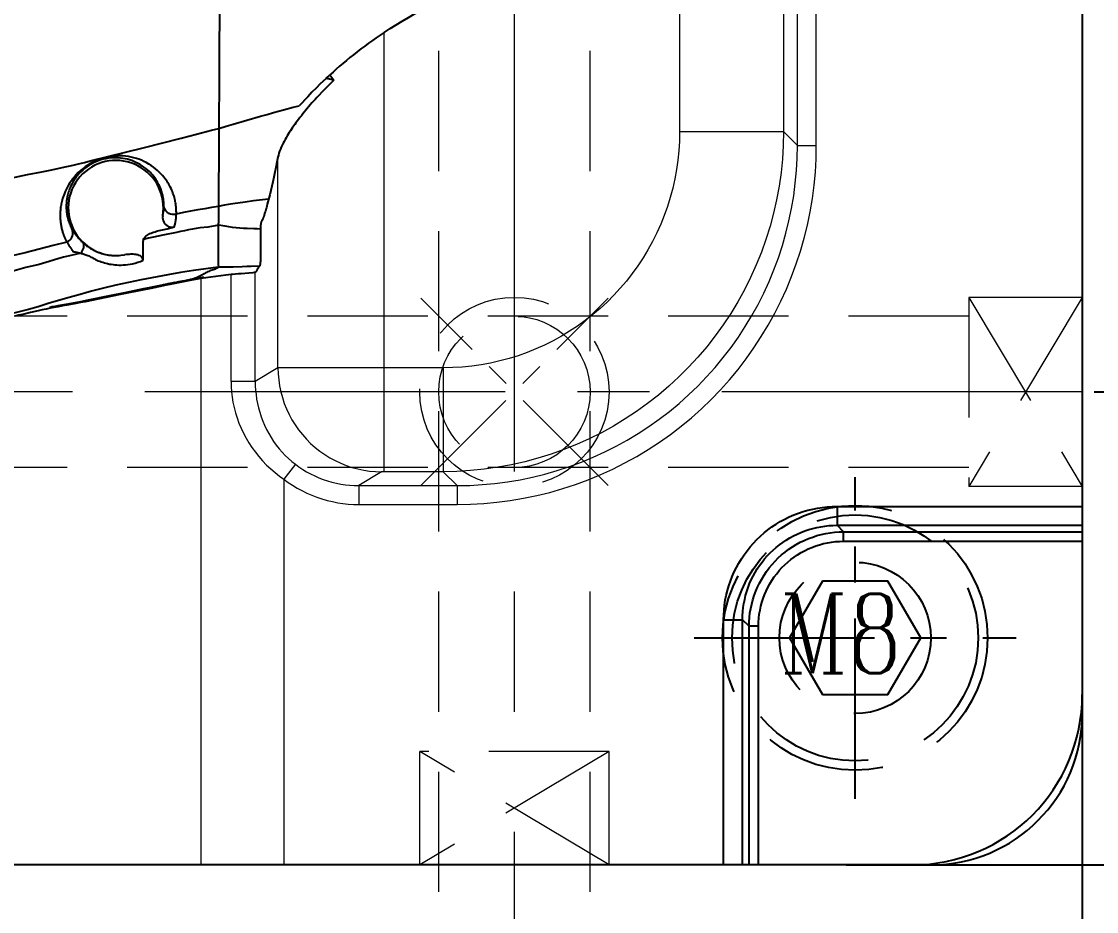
# Model space of a CAD drawing. Header units: inches. Extents: x 133169 to 134399, y -43543 to -42673.
# Drawn here: x 134193.5 to 134250.3, y -43062.8 to -43015.7 of the extents above; entities that cross this region are included whole.
import ezdxf

# ---------------------------------------------------------------- set-up
doc = ezdxf.new("R2010")
doc.units = ezdxf.units.IN
doc.header["$LTSCALE"] = 2
doc.header["$MEASUREMENT"] = 0
doc.header["$PDMODE"] = 3
doc.header["$PDSIZE"] = 0.3125
doc.linetypes.add('CENTER', pattern=[50.8, 31.75, -6.35, 6.35, -6.35])
doc.linetypes.add('HIDDEN', pattern=[9.525, 6.35, -3.175])
doc.layers.get('Defpoints').update_dxf_attribs({"linetype": 'CONTINUOUS'})
for name, color, linetype in [('CAV-COR', 1, 'CONTINUOUS'), ('Layer3', 3, 'CONTINUOUS'), ('SCREW', 52, 'HIDDEN')]:
    doc.layers.add(name, color=color, linetype=linetype)
for name, color, linetype, lineweight in [('dim', 3, 'CONTINUOUS', 15), ('WR', 122, 'HIDDEN', 18), ('枕位', 75, 'CONTINUOUS', 15)]:
    doc.layers.add(name, color=color, linetype=linetype, lineweight=lineweight)
doc.styles.add('ROMANC', font='romanc', dxfattribs={"width": 0.6, "height": 1})
doc.styles.get("Standard").update_dxf_attribs({"font": 'txt.shx', "width": 0.67})
doc.dimstyles.new('2.00', dxfattribs={"dimtxt": 4.5, "dimasz": 3.5, "dimexe": 0.666, "dimexo": 0.626, "dimgap": 1, "dimtad": 0, "dimzin": 0, "dimdsep": 46, "dimtxsty": 'Standard', "dimcen": 0.09, "dimclrd": 3, "dimclre": 3, "dimclrt": 7, "dimazin": 0, "dimtfac": 1, "dimtofl": 0, "dimtmove": 0, "dimatfit": 0, "dimfxl": 0, "dimtolj": 1, "dimtzin": 0, "dimarcsym": 0})

# ---------------------------------------------------------------- blocks, each defined once
blk = doc.blocks.new('*D33492')
at = {"layer": 'Defpoints', "color": 0}
for p in [(134099.511, -43042.306), (134249.511, -43046.306), (134099.511, -43139.327)]:
    blk.add_point(p, dxfattribs=at)
at = {"layer": 'dim', "color": 3, "linetype": 'ByBlock', "lineweight": -2}
for p, q in [((134099.511, -43042.932), (134099.511, -43139.993)), ((134249.511, -43046.932), (134249.511, -43139.993)), ((134103.011, -43139.327), (134167.23, -43139.327)), ((134246.011, -43139.327), (134181.793, -43139.327))]:
    blk.add_line(p, q, dxfattribs=at)
at = {"layer": 'dim', "color": 3, "linetype": 'ByBlock'}
for points in [[(134103.011, -43138.743), (134103.011, -43139.91), (134099.511, -43139.327)], [(134246.011, -43139.91), (134246.011, -43138.743), (134249.511, -43139.327)]]:
    blk.add_solid(points, dxfattribs=at)
at = {"layer": 'dim', "color": 7, "linetype": 'ByBlock', "insert": (134174.511, -43139.327), "char_height": 4.5, "attachment_point": 5}
blk.add_mtext('\\A1;150.00', dxfattribs=at)
blk = doc.blocks.new('*D33494')
at = {"layer": 'Defpoints', "color": 0}
for p in [(134240.511, -42780.306), (134331.542, -42780.306), (134236.414, -43060.306)]:
    blk.add_point(p, dxfattribs=at)
at = {"layer": 'dim', "color": 3, "linetype": 'ByBlock', "lineweight": -2}
for p, q in [((134241.137, -42780.306), (134332.208, -42780.306)), ((134331.542, -42783.806), (134331.542, -42912.522)), ((134331.542, -43056.806), (134331.542, -42928.089)), ((134237.04, -43060.306), (134332.208, -43060.306))]:
    blk.add_line(p, q, dxfattribs=at)
at = {"layer": 'dim', "color": 3, "linetype": 'ByBlock'}
for points in [[(134332.125, -42783.806), (134330.958, -42783.806), (134331.542, -42780.306)], [(134330.958, -43056.806), (134332.125, -43056.806), (134331.542, -43060.306)]]:
    blk.add_solid(points, dxfattribs=at)
at = {"layer": 'dim', "color": 7, "linetype": 'ByBlock', "insert": (134331.542, -42920.306), "char_height": 4.5, "attachment_point": 5, "rotation": 90}
blk.add_mtext('\\A1;280.00', dxfattribs=at)
blk = doc.blocks.new('20160723.115749')
at = {"layer": 'SCREW', "linetype": 'CENTER', "ltscale": 0.15}
for p, q in [((0, -8.5), (0, 8.5)), ((-8.5, 0), (8.5, 0))]:
    blk.add_line(p, q, dxfattribs=at)
at = {"layer": 'SCREW', "ltscale": 0.5}
blk.add_lwpolyline([(-1.732, 3), (-3.464, 0), (-1.732, -3), (1.732, -3), (3.464, 0), (1.732, 3)], close=True, dxfattribs=at)
for radius in [7, 6.5, 4]:
    blk.add_circle((0, 0), radius, dxfattribs=at)
at = {"layer": 'Layer3', "style": 'ROMANC', "width": 0.8}
blk.add_text('M8', height=4.1865, dxfattribs=at).set_placement((-3.976, -1.858))
blk = doc.blocks.new('*D34581')
at = {"layer": 'Defpoints', "color": 0}
for p in [(134225.112, -42955.306), (134260.168, -42955.306), (134237.666, -43060.306)]:
    blk.add_point(p, dxfattribs=at)
at = {"layer": 'dim', "color": 3, "linetype": 'ByBlock', "lineweight": -2}
for p, q in [((134225.738, -42955.306), (134260.834, -42955.306)), ((134260.168, -42958.806), (134260.168, -43000.524)), ((134260.168, -43056.806), (134260.168, -43015.087)), ((134238.292, -43060.306), (134260.834, -43060.306))]:
    blk.add_line(p, q, dxfattribs=at)
at = {"layer": 'dim', "color": 3, "linetype": 'ByBlock'}
for points in [[(134260.751, -42958.806), (134259.584, -42958.806), (134260.168, -42955.306)], [(134259.584, -43056.806), (134260.751, -43056.806), (134260.168, -43060.306)]]:
    blk.add_solid(points, dxfattribs=at)
at = {"layer": 'dim', "color": 7, "linetype": 'ByBlock', "insert": (134260.168, -43007.806), "char_height": 4.5, "attachment_point": 5, "rotation": 90}
blk.add_mtext('\\A1;105.00', dxfattribs=at)
blk = doc.blocks.new('*D34582')
at = {"layer": 'Defpoints', "color": 0}
for p in [(134249.511, -43035.306), (134254.282, -43035.306), (134237.04, -43060.306)]:
    blk.add_point(p, dxfattribs=at)
at = {"layer": 'dim', "color": 3, "linetype": 'ByBlock', "lineweight": -2}
for p, q in [((134250.137, -43035.306), (134254.948, -43035.306)), ((134254.282, -43038.806), (134254.282, -43041.278)), ((134254.282, -43056.806), (134254.282, -43054.333)), ((134237.666, -43060.306), (134254.948, -43060.306))]:
    blk.add_line(p, q, dxfattribs=at)
at = {"layer": 'dim', "color": 3, "linetype": 'ByBlock'}
for points in [[(134254.866, -43038.806), (134253.699, -43038.806), (134254.282, -43035.306)], [(134253.699, -43056.806), (134254.866, -43056.806), (134254.282, -43060.306)]]:
    blk.add_solid(points, dxfattribs=at)
at = {"layer": 'dim', "color": 7, "linetype": 'ByBlock', "insert": (134254.282, -43047.806), "char_height": 4.5, "attachment_point": 5, "rotation": 90}
blk.add_mtext('\\A1;25.00', dxfattribs=at)
blk = doc.blocks.new('20160906.165847')
at = {"layer": 'WR', "linetype": 'CENTER', "ltscale": 0.1}
for p, q in [((4.95, -4.95), (-4.95, 4.95)), ((-4.95, -4.95), (4.95, 4.95))]:
    blk.add_line(p, q, dxfattribs=at)
at = {"layer": 'WR', "linetype": 'HIDDEN', "ltscale": 0.5}
for radius in [5, 4]:
    blk.add_circle((0, 0), radius, dxfattribs=at)
blk = doc.blocks.new('20160906.181043')
at = {"layer": 'WR', "linetype": 'HIDDEN', "ltscale": 0.5}
for p, q in [((37, -118), (37, 17)), ((45, -118), (45, 17)), ((65, -58), (65, -68)), ((65, -58), (71, -68)), ((71, -58), (65, -68)), ((71, -58), (65, -58)), ((71, -58), (71, -68)), ((65, -59), (0, -59)), ((65, -67), (0, -67)), ((71, -68), (65, -68)), ((46, -82), (36, -82)), ((46, -82), (36, -88)), ((46, -88), (36, -82)), ((36, -88), (36, -82)), ((46, -88), (46, -82)), ((46, -88), (36, -88))]:
    blk.add_line(p, q, dxfattribs=at)
at = {"layer": 'WR', "linetype": 'CENTER', "ltscale": 0.5}
blk.add_line((41, -118), (41, 17), dxfattribs=at)
at = {"layer": 'WR', "linetype": 'CENTER', "ltscale": 0.3}
blk.add_line((71, -63), (-4, -63), dxfattribs=at)
at = {"layer": 'WR', "linetype": 'ByBlock'}
blk.add_blockref('20160906.165847', (41, -63), dxfattribs=at)
blk = doc.blocks.new('*D34827')
at = {"layer": 'Defpoints', "color": 0}
for p in [(134099.511, -43051.306), (134219.511, -43084.776), (134219.511, -43084.776)]:
    blk.add_point(p, dxfattribs=at)
at = {"layer": 'dim', "color": 3, "linetype": 'ByBlock', "lineweight": -2}
for p, q in [((134099.511, -43051.932), (134099.511, -43085.442)), ((134219.511, -43084.15), (134219.511, -43084.11)), ((134103.011, -43084.776), (134152.23, -43084.776)), ((134216.011, -43084.776), (134166.793, -43084.776))]:
    blk.add_line(p, q, dxfattribs=at)
at = {"layer": 'dim', "color": 3, "linetype": 'ByBlock'}
for points in [[(134103.011, -43084.192), (134103.011, -43085.359), (134099.511, -43084.776)], [(134216.011, -43085.359), (134216.011, -43084.192), (134219.511, -43084.776)]]:
    blk.add_solid(points, dxfattribs=at)
at = {"layer": 'dim', "color": 7, "linetype": 'ByBlock', "insert": (134159.511, -43084.776), "char_height": 4.5, "attachment_point": 5}
blk.add_mtext('\\A1;120.00', dxfattribs=at)

msp = doc.modelspace()

# ---------------------------------------------------------------- linework, layer by layer
at = {"layer": 'CAV-COR', "linetype": 'ByBlock'}
for p, q in [((134249.511, -42788.306), (134249.511, -43052.306)), ((134203.951, -43011.232), (134203.877, -43025.553)), ((134209.569, -43018.73), (134209.657, -43018.648)), ((134209.657, -43018.648), (134209.746, -43018.566)), ((134209.835, -43018.799), (134209.745, -43018.775)), ((134209.365, -43019.446), (134209.173, -43019.646)), ((134206.794, -43020.538), (134207.317, -43020.397)), ((134207.317, -43020.397), (134207.827, -43020.263)), ((134207.827, -43020.263), (134208.149, -43020.18)), ((134199.906, -43022.401), (134201.906, -43021.896)), ((134201.906, -43021.896), (134202.719, -43021.686)), ((134195.619, -43023.441), (134196.195, -43023.313)), ((134192.885, -43024.003), (134193.797, -43023.822)), ((134193.797, -43023.822), (134194.542, -43023.671)), ((134194.542, -43023.671), (134195.068, -43023.56)), ((134195.068, -43023.56), (134195.619, -43023.441)), ((134206.585, -43024.894), (134206.458, -43025.388)), ((134205.288, -43025.269), (134204.63, -43025.36)), ((134205.735, -43025.211), (134205.288, -43025.269)), ((134206.047, -43025.171), (134205.735, -43025.211)), ((134206.458, -43025.388), (134206.432, -43025.483)), ((134200.939, -43025.975), (134200.944, -43025.955)), ((134203.875, -43025.982), (134203.874, -43026.107)), ((134203.874, -43026.107), (134203.874, -43026.168)), ((134203.874, -43026.168), (134203.874, -43026.187)), ((134206.397, -43025.612), (134206.376, -43025.688)), ((134201.357, -43026.631), (134201.548, -43026.581)), ((134201.609, -43026.333), (134201.615, -43026.304)), ((134203.863, -43026.727), (134203.867, -43026.98)), ((134204.233, -43026.551), (134203.873, -43026.489)), ((134196.219, -43026.831), (134196.23, -43026.849)), ((134196.23, -43026.849), (134196.241, -43026.866)), ((134196.351, -43027.017), (134196.362, -43027.03)), ((134196.362, -43027.03), (134196.372, -43027.043)), ((134196.395, -43027.07), (134196.404, -43027.079)), ((134196.452, -43027.129), (134196.488, -43027.172)), ((134201.653, -43026.879), (134200.943, -43027.02)), ((134203.867, -43026.98), (134203.869, -43027.095)), ((134203.87, -43027.275), (134203.869, -43027.401)), ((134206.096, -43026.812), (134206.096, -43026.927)), ((134206.096, -43026.927), (134206.097, -43028.185)), ((134195.873, -43027.383), (134195.149, -43027.572)), ((134195.979, -43027.556), (134196.006, -43027.598)), ((134196.006, -43027.598), (134196.02, -43027.618)), ((134196.04, -43027.648), (134196.059, -43027.676)), ((134196.094, -43027.731), (134196.105, -43027.748)), ((134203.869, -43027.401), (134203.866, -43027.905)), ((134196.259, -43027.897), (134196.306, -43027.908)), ((134196.306, -43027.908), (134196.399, -43027.927)), ((134199.9, -43028.201), (134199.9, -43027.996)), ((134199.9, -43028.345), (134199.9, -43028.201)), ((134203.866, -43027.905), (134203.866, -43028.018)), ((134203.862, -43028.712), (134202.56, -43028.891)), ((134205.699, -43029.002), (134205.474, -43029.022)), ((134205.758, -43028.997), (134205.699, -43029.002)), ((134205.934, -43028.822), (134205.912, -43028.868)), ((134206.015, -43028.688), (134206.008, -43028.697)), ((134206.027, -43028.671), (134206.015, -43028.688)), ((134206.033, -43028.663), (134206.027, -43028.671)), ((134206.04, -43028.654), (134206.038, -43028.657)), ((134201.571, -43029.53), (134201.241, -43029.593)), ((134201.927, -43029.504), (134201.393, -43029.609)), ((134202.448, -43029.405), (134201.927, -43029.504)), ((134202.245, -43029.406), (134201.96, -43029.461)), ((134202.121, -43029.429), (134201.972, -43029.457)), ((134202.35, -43029.385), (134202.24, -43029.406)), ((134202.552, -43029.346), (134202.35, -43029.385)), ((134202.953, -43029.312), (134202.448, -43029.405)), ((134202.654, -43029.326), (134202.552, -43029.346)), ((134202.734, -43029.312), (134202.654, -43029.326)), ((134202.804, -43029.299), (134202.734, -43029.312)), ((134202.866, -43029.288), (134202.804, -43029.299)), ((134202.925, -43029.278), (134202.866, -43029.288)), ((134202.985, -43029.268), (134202.925, -43029.278)), ((134203, -43029.127), (134202.934, -43029.163)), ((134203.043, -43029.259), (134202.985, -43029.268)), ((134203.099, -43029.25), (134203.043, -43029.259)), ((134204.619, -43029.099), (134204.543, -43029.107)), ((134204.773, -43029.084), (134204.619, -43029.099)), ((134204.929, -43029.069), (134204.773, -43029.084)), ((134205.08, -43029.056), (134204.929, -43029.069)), ((134205.474, -43029.022), (134205.08, -43029.056)), ((134198.924, -43030.06), (134198.218, -43030.202)), ((134199.914, -43029.865), (134198.924, -43030.06)), ((134199.765, -43029.945), (134198.955, -43030.101)), ((134200.299, -43029.836), (134199.765, -43029.945)), ((134200.306, -43029.786), (134199.914, -43029.865)), ((134201, -43029.642), (134200.29, -43029.789)), ((134201.165, -43029.608), (134200.951, -43029.652)), ((134201.294, -43029.583), (134201.09, -43029.623)), ((134195.82, -43030.681), (134195.396, -43030.756)), ((134196.003, -43030.648), (134195.82, -43030.681)), ((134196.194, -43030.613), (134196.003, -43030.648)), ((134196.391, -43030.575), (134196.194, -43030.613)), ((134196.593, -43030.535), (134196.391, -43030.575)), ((134196.901, -43030.473), (134196.593, -43030.535)), ((134198.218, -43030.202), (134196.901, -43030.473)), ((134194.355, -43031.018), (134193.946, -43031.114)), ((134195.093, -43030.811), (134194.967, -43030.835)), ((134195.237, -43030.784), (134195.093, -43030.811)), ((134195.396, -43030.756), (134195.237, -43030.784)), ((134236.554, -43041.357), (134249.511, -43041.357)), ((134236.554, -43041.357), (134236.554, -43042.355)), ((134236.554, -43042.355), (134249.511, -43042.355)), ((134236.899, -43042.7), (134236.554, -43042.355)), ((134236.899, -43042.7), (134249.511, -43042.7)), ((134236.899, -43043.199), (134236.899, -43042.7)), ((134236.899, -43043.199), (134249.511, -43043.199)), ((134230.562, -43047.349), (134231.561, -43047.349)), ((134230.562, -43060.306), (134230.562, -43047.349)), ((134231.906, -43047.693), (134231.561, -43047.349)), ((134231.561, -43060.306), (134231.561, -43047.349)), ((134232.405, -43047.693), (134231.906, -43047.693)), ((134231.906, -43060.306), (134231.906, -43047.693)), ((134232.405, -43060.306), (134232.405, -43047.693)), ((134241.511, -43060.306), (134107.511, -43060.306))]:
    msp.add_line(p, q, dxfattribs=at)
for points in [[(134212.626, -43016.31), (134212.94, -43016.105), (134213.259, -43015.904), (134213.582, -43015.707), (134213.909, -43015.514), (134214.241, -43015.326), (134214.577, -43015.141)], [(134212.626, -43016.31), (134212.421, -43016.449), (134212.215, -43016.59), (134212.011, -43016.733), (134211.807, -43016.88), (134211.605, -43017.029), (134211.405, -43017.179), (134211.208, -43017.331), (134211.013, -43017.484), (134210.822, -43017.637), (134210.635, -43017.79), (134210.452, -43017.944), (134210.274, -43018.096), (134210.1, -43018.247), (134209.932, -43018.397), (134209.746, -43018.566)], [(134209.565, -43018.734), (134209.55, -43018.748), (134209.254, -43019.028)], [(134209.745, -43018.775), (134209.7, -43018.763), (134209.656, -43018.752), (134209.613, -43018.741), (134209.569, -43018.73)], [(134209.254, -43019.028), (134209.034, -43019.245), (134208.815, -43019.469), (134208.596, -43019.7), (134208.149, -43020.18)], [(134209.971, -43018.836), (134209.868, -43018.933), (134209.766, -43019.032), (134209.665, -43019.133), (134209.564, -43019.237), (134209.365, -43019.446)], [(134209.971, -43018.836), (134209.925, -43018.823), (134209.835, -43018.799)], [(134209.173, -43019.646), (134209.08, -43019.744), (134208.989, -43019.841), (134208.901, -43019.937), (134208.815, -43020.033), (134208.731, -43020.129), (134208.648, -43020.225), (134208.568, -43020.321), (134208.488, -43020.417), (134208.409, -43020.513), (134208.332, -43020.61), (134208.256, -43020.707), (134208.181, -43020.803), (134208.109, -43020.898), (134208.04, -43020.99), (134207.974, -43021.079), (134207.911, -43021.167), (134207.85, -43021.252), (134207.791, -43021.336), (134207.733, -43021.421), (134207.675, -43021.508), (134207.618, -43021.596), (134207.56, -43021.686), (134207.504, -43021.777), (134207.449, -43021.871), (134207.394, -43021.966), (134207.341, -43022.064), (134207.289, -43022.163), (134207.24, -43022.264), (134207.193, -43022.366), (134207.149, -43022.47), (134207.109, -43022.575), (134207.073, -43022.68), (134207.043, -43022.787), (134207.02, -43022.893)], [(134204.657, -43021.151), (134206.095, -43020.734), (134206.445, -43020.635), (134206.794, -43020.538)], [(134202.719, -43021.686), (134203.514, -43021.474), (134203.898, -43021.382)], [(134203.898, -43021.382), (134204.283, -43021.261), (134204.657, -43021.151)], [(134196.195, -43023.313), (134196.492, -43023.244), (134196.795, -43023.172), (134197.105, -43023.097), (134199.906, -43022.401)], [(134201.642, -43025.56), (134201.638, -43025.513), (134201.633, -43025.465), (134201.627, -43025.414), (134201.62, -43025.361), (134201.61, -43025.305), (134201.599, -43025.244), (134201.585, -43025.181), (134201.569, -43025.113), (134201.55, -43025.041), (134201.53, -43024.965), (134201.505, -43024.885), (134201.476, -43024.802), (134201.445, -43024.717), (134201.411, -43024.633), (134201.374, -43024.552), (134201.334, -43024.473), (134201.294, -43024.396), (134201.252, -43024.323), (134201.208, -43024.252), (134201.16, -43024.18), (134201.108, -43024.105), (134201.051, -43024.029), (134200.988, -43023.949), (134200.917, -43023.865), (134200.84, -43023.778), (134200.753, -43023.691), (134200.656, -43023.601), (134200.55, -43023.51), (134200.438, -43023.422), (134200.319, -43023.339), (134200.194, -43023.26), (134200.067, -43023.186), (134199.938, -43023.12), (134199.808, -43023.061), (134199.676, -43023.009), (134199.541, -43022.963), (134199.404, -43022.924), (134199.264, -43022.891), (134199.121, -43022.865), (134198.975, -43022.845), (134198.827, -43022.832), (134198.676, -43022.827), (134198.523, -43022.829), (134198.367, -43022.839), (134198.209, -43022.858), (134198.048, -43022.885), (134197.888, -43022.921), (134197.73, -43022.966), (134197.573, -43023.019), (134197.419, -43023.081), (134197.268, -43023.152), (134197.12, -43023.23), (134196.978, -43023.316), (134196.842, -43023.408), (134196.711, -43023.507), (134196.587, -43023.61), (134196.473, -43023.716), (134196.366, -43023.826), (134196.266, -43023.937), (134196.174, -43024.05), (134196.091, -43024.164), (134196.014, -43024.277), (134195.945, -43024.39), (134195.883, -43024.502), (134195.827, -43024.611), (134195.779, -43024.715), (134195.737, -43024.816), (134195.701, -43024.911), (134195.669, -43025.001), (134195.643, -43025.086), (134195.621, -43025.166), (134195.601, -43025.241), (134195.585, -43025.311), (134195.572, -43025.377), (134195.56, -43025.439), (134195.551, -43025.497), (134195.542, -43025.553), (134195.536, -43025.606), (134195.53, -43025.656), (134195.526, -43025.705), (134195.522, -43025.753), (134195.519, -43025.799), (134195.517, -43025.846), (134195.515, -43025.892), (134195.514, -43025.939)], [(134200.994, -43025.46), (134200.993, -43025.416), (134200.992, -43025.373), (134200.99, -43025.331), (134200.988, -43025.291), (134200.985, -43025.253), (134200.982, -43025.214), (134200.978, -43025.176), (134200.974, -43025.139), (134200.968, -43025.099), (134200.962, -43025.058), (134200.955, -43025.015), (134200.946, -43024.969), (134200.936, -43024.92), (134200.923, -43024.868), (134200.909, -43024.812), (134200.892, -43024.753), (134200.873, -43024.691), (134200.851, -43024.627), (134200.825, -43024.559), (134200.797, -43024.488), (134200.766, -43024.419), (134200.734, -43024.352), (134200.7, -43024.286), (134200.665, -43024.223), (134200.629, -43024.162), (134200.593, -43024.103), (134200.553, -43024.043), (134200.509, -43023.981), (134200.462, -43023.919), (134200.409, -43023.853), (134200.349, -43023.784), (134200.283, -43023.713), (134200.21, -43023.64), (134200.128, -43023.566), (134200.038, -43023.491), (134199.943, -43023.419), (134199.843, -43023.35), (134199.737, -43023.285), (134199.629, -43023.225), (134199.52, -43023.171), (134199.41, -43023.123), (134199.297, -43023.08), (134199.183, -43023.042), (134199.068, -43023.01), (134198.95, -43022.983), (134198.83, -43022.961), (134198.707, -43022.945), (134198.583, -43022.934), (134198.456, -43022.93), (134198.327, -43022.931), (134198.196, -43022.94), (134198.063, -43022.955), (134197.928, -43022.978), (134197.794, -43023.008), (134197.661, -43023.045), (134197.529, -43023.09), (134197.4, -43023.141), (134197.274, -43023.199), (134197.151, -43023.265), (134197.032, -43023.336), (134196.919, -43023.412), (134196.81, -43023.494), (134196.709, -43023.579), (134196.614, -43023.667), (134196.525, -43023.758), (134196.443, -43023.85), (134196.368, -43023.943), (134196.3, -43024.037), (134196.238, -43024.131), (134196.181, -43024.224), (134196.13, -43024.317), (134196.085, -43024.407), (134196.046, -43024.494), (134196.012, -43024.577), (134195.983, -43024.657), (134195.957, -43024.732), (134195.936, -43024.802), (134195.918, -43024.869), (134195.903, -43024.931), (134195.89, -43024.989), (134195.88, -43025.043), (134195.871, -43025.095), (134195.863, -43025.143), (134195.857, -43025.189), (134195.852, -43025.233), (134195.848, -43025.275), (134195.845, -43025.315), (134195.842, -43025.355), (134195.84, -43025.394), (134195.839, -43025.433), (134195.838, -43025.471), (134195.838, -43025.51)], [(134207.02, -43022.893), (134206.967, -43023.169), (134206.914, -43023.437), (134206.861, -43023.698), (134206.807, -43023.951), (134206.752, -43024.196), (134206.697, -43024.434), (134206.641, -43024.667), (134206.585, -43024.894)], [(134195.838, -43025.51), (134195.838, -43025.549), (134195.839, -43025.589), (134195.841, -43025.63), (134195.843, -43025.672), (134195.847, -43025.715), (134195.851, -43025.76), (134195.856, -43025.804), (134195.861, -43025.849), (134195.868, -43025.894), (134195.876, -43025.94), (134195.884, -43025.984), (134195.893, -43026.029), (134195.903, -43026.073), (134195.913, -43026.116), (134195.924, -43026.158), (134195.936, -43026.198), (134195.947, -43026.237), (134195.959, -43026.274), (134195.97, -43026.309), (134195.981, -43026.342), (134195.993, -43026.373), (134196.004, -43026.402), (134196.015, -43026.431), (134196.026, -43026.458), (134196.037, -43026.484), (134196.047, -43026.508), (134196.057, -43026.531), (134196.067, -43026.553), (134196.077, -43026.574), (134196.086, -43026.593), (134196.095, -43026.612), (134196.104, -43026.63), (134196.113, -43026.646), (134196.121, -43026.662), (134196.129, -43026.677), (134196.137, -43026.692), (134196.144, -43026.706)], [(134200.944, -43025.955), (134200.946, -43025.945), (134200.948, -43025.935), (134200.95, -43025.924), (134200.952, -43025.913), (134200.954, -43025.901), (134200.957, -43025.889), (134200.959, -43025.877), (134200.961, -43025.865), (134200.963, -43025.853), (134200.965, -43025.841), (134200.966, -43025.829), (134200.968, -43025.818), (134200.97, -43025.806), (134200.971, -43025.794), (134200.973, -43025.783), (134200.974, -43025.771), (134200.976, -43025.758), (134200.978, -43025.745), (134200.979, -43025.732), (134200.98, -43025.718), (134200.982, -43025.705), (134200.983, -43025.691), (134200.984, -43025.677), (134200.985, -43025.663), (134200.987, -43025.649), (134200.988, -43025.635), (134200.988, -43025.621), (134200.989, -43025.608), (134200.99, -43025.594), (134200.991, -43025.581), (134200.991, -43025.568), (134200.992, -43025.555), (134200.992, -43025.543), (134200.992, -43025.531), (134200.993, -43025.507)], [(134200.993, -43025.507), (134200.993, -43025.495), (134200.993, -43025.484), (134200.993, -43025.472), (134200.994, -43025.46)], [(134201.652, -43025.903), (134201.552, -43025.924), (134201.449, -43025.925), (134201.349, -43025.906), (134201.254, -43025.867), (134201.17, -43025.81), (134201.099, -43025.738), (134201.045, -43025.653), (134201.009, -43025.559), (134200.994, -43025.46)], [(134201.652, -43025.903), (134201.653, -43025.849), (134201.653, -43025.798), (134201.652, -43025.747), (134201.65, -43025.699), (134201.648, -43025.652), (134201.642, -43025.56)], [(134203.877, -43025.512), (134203.515, -43025.564), (134203.15, -43025.623), (134202.782, -43025.687), (134202.409, -43025.755), (134202.033, -43025.826), (134201.652, -43025.903)], [(134203.877, -43025.553), (134203.877, -43025.592), (134203.875, -43025.982)], [(134204.63, -43025.36), (134204.515, -43025.376), (134204.406, -43025.393), (134204.302, -43025.411), (134204.204, -43025.43), (134204.113, -43025.45), (134204.028, -43025.47), (134203.949, -43025.491), (134203.877, -43025.512)], [(134206.528, -43025.114), (134206.366, -43025.133), (134206.047, -43025.171)], [(134206.432, -43025.483), (134206.409, -43025.571), (134206.397, -43025.612)], [(134195.514, -43025.939), (134195.514, -43025.986), (134195.515, -43026.035), (134195.516, -43026.084), (134195.518, -43026.135), (134195.521, -43026.187), (134195.525, -43026.241), (134195.53, -43026.295), (134195.536, -43026.35), (134195.544, -43026.405), (134195.552, -43026.46), (134195.562, -43026.514), (134195.572, -43026.568), (134195.583, -43026.621), (134195.595, -43026.673), (134195.607, -43026.724), (134195.62, -43026.773), (134195.633, -43026.82), (134195.646, -43026.864), (134195.659, -43026.906), (134195.673, -43026.946), (134195.686, -43026.983), (134195.7, -43027.018), (134195.713, -43027.053), (134195.726, -43027.085), (134195.739, -43027.116), (134195.751, -43027.145), (134195.764, -43027.174), (134195.776, -43027.2), (134195.788, -43027.225), (134195.8, -43027.249), (134195.811, -43027.271), (134195.822, -43027.292), (134195.833, -43027.312), (134195.844, -43027.331), (134195.854, -43027.349), (134195.864, -43027.367), (134195.873, -43027.383)], [(134200.933, -43026.003), (134200.926, -43026.091), (134200.933, -43026.174), (134200.952, -43026.253), (134200.985, -43026.33), (134201.032, -43026.402), (134201.087, -43026.463), (134201.152, -43026.514), (134201.227, -43026.555), (134201.304, -43026.582), (134201.383, -43026.595), (134201.464, -43026.594), (134201.548, -43026.581)], [(134200.933, -43026.003), (134200.935, -43025.994), (134200.939, -43025.975)], [(134201.632, -43026.19), (134201.636, -43026.155), (134201.638, -43026.137), (134201.643, -43026.102)], [(134201.643, -43026.102), (134201.644, -43026.085), (134201.646, -43026.068), (134201.647, -43026.051), (134201.647, -43026.036), (134201.648, -43026.02), (134201.649, -43026.005), (134201.649, -43025.99), (134201.65, -43025.976)], [(134201.65, -43025.976), (134201.65, -43025.947), (134201.651, -43025.932), (134201.651, -43025.918), (134201.652, -43025.903)], [(134206.336, -43025.823), (134206.317, -43025.882), (134206.309, -43025.909), (134206.3, -43025.936), (134206.292, -43025.961), (134206.284, -43025.985), (134206.276, -43026.008), (134206.268, -43026.03), (134206.261, -43026.05), (134206.254, -43026.07), (134206.247, -43026.088), (134206.24, -43026.105), (134206.233, -43026.122), (134206.227, -43026.138), (134206.22, -43026.153), (134206.214, -43026.167), (134206.208, -43026.18), (134206.202, -43026.193), (134206.196, -43026.205), (134206.19, -43026.217), (134206.185, -43026.228), (134206.179, -43026.238), (134206.173, -43026.248), (134206.168, -43026.257), (134206.163, -43026.266)], [(134206.376, -43025.688), (134206.355, -43025.759), (134206.345, -43025.792), (134206.336, -43025.823)], [(134195.873, -43027.383), (134195.955, -43027.341), (134196.028, -43027.286), (134196.09, -43027.218), (134196.138, -43027.141), (134196.172, -43027.057), (134196.19, -43026.968), (134196.191, -43026.878), (134196.176, -43026.79), (134196.144, -43026.706)], [(134196.144, -43026.706), (134196.15, -43026.716), (134196.156, -43026.727), (134196.162, -43026.737), (134196.168, -43026.748), (134196.174, -43026.758), (134196.179, -43026.767), (134196.185, -43026.777), (134196.191, -43026.786), (134196.196, -43026.795), (134196.202, -43026.804), (134196.207, -43026.813), (134196.219, -43026.831)], [(134199.92, -43027.25), (134199.944, -43027.203), (134199.974, -43027.158), (134200.009, -43027.115), (134200.05, -43027.074), (134200.097, -43027.036), (134200.147, -43027), (134200.202, -43026.967), (134200.26, -43026.936), (134200.322, -43026.907), (134200.387, -43026.881), (134200.455, -43026.857), (134200.526, -43026.835), (134200.6, -43026.814), (134200.676, -43026.795), (134200.754, -43026.776), (134200.834, -43026.758), (134200.917, -43026.739), (134201.001, -43026.72), (134201.087, -43026.699), (134201.175, -43026.677), (134201.357, -43026.631)], [(134201.548, -43026.581), (134201.55, -43026.57), (134201.552, -43026.558), (134201.554, -43026.547), (134201.557, -43026.535), (134201.56, -43026.524), (134201.563, -43026.511)], [(134201.563, -43026.511), (134201.571, -43026.484), (134201.584, -43026.44)], [(134201.584, -43026.44), (134201.589, -43026.424), (134201.593, -43026.408), (134201.597, -43026.392), (134201.6, -43026.377), (134201.604, -43026.362), (134201.609, -43026.333)], [(134201.615, -43026.304), (134201.618, -43026.288), (134201.621, -43026.273), (134201.623, -43026.257), (134201.626, -43026.24), (134201.628, -43026.224), (134201.63, -43026.207), (134201.632, -43026.19)], [(134202.912, -43026.64), (134202.704, -43026.669), (134202.499, -43026.704), (134202.294, -43026.744), (134202.086, -43026.788), (134201.873, -43026.833), (134201.653, -43026.879)], [(134203.873, -43026.489), (134203.704, -43026.53), (134203.519, -43026.563), (134203.324, -43026.59), (134202.912, -43026.64)], [(134203.873, -43026.489), (134203.868, -43026.517), (134203.864, -43026.551), (134203.863, -43026.591), (134203.862, -43026.635), (134203.863, -43026.681), (134203.863, -43026.727)], [(134203.873, -43026.368), (134203.869, -43026.399), (134203.867, -43026.417), (134203.867, -43026.438), (134203.869, -43026.462), (134203.873, -43026.489)], [(134203.874, -43026.252), (134203.873, -43026.279), (134203.873, -43026.292), (134203.873, -43026.304), (134203.873, -43026.316), (134203.874, -43026.328), (134203.874, -43026.341), (134203.874, -43026.354), (134203.873, -43026.368)], [(134203.874, -43026.187), (134203.874, -43026.222), (134203.874, -43026.238), (134203.874, -43026.252)], [(134205.749, -43026.686), (134205.392, -43026.676), (134205.206, -43026.667), (134205.014, -43026.653), (134204.816, -43026.634), (134204.618, -43026.61), (134204.423, -43026.582), (134204.233, -43026.551)], [(134206.096, -43026.7), (134205.924, -43026.692), (134205.749, -43026.686)], [(134206.163, -43026.266), (134206.153, -43026.283), (134206.148, -43026.291), (134206.143, -43026.3), (134206.138, -43026.31), (134206.134, -43026.32), (134206.13, -43026.332), (134206.126, -43026.346), (134206.122, -43026.361), (134206.119, -43026.379), (134206.115, -43026.4), (134206.112, -43026.423), (134206.11, -43026.448), (134206.107, -43026.475), (134206.105, -43026.502), (134206.103, -43026.531), (134206.101, -43026.559), (134206.1, -43026.587), (134206.099, -43026.616), (134206.098, -43026.644), (134206.097, -43026.672), (134206.096, -43026.7)], [(134206.096, -43026.7), (134206.096, -43026.737), (134206.096, -43026.812)], [(134196.241, -43026.866), (134196.247, -43026.874), (134196.253, -43026.883), (134196.258, -43026.891), (134196.264, -43026.9), (134196.27, -43026.908), (134196.275, -43026.916), (134196.281, -43026.924), (134196.287, -43026.932), (134196.292, -43026.94), (134196.303, -43026.955)], [(134196.303, -43026.955), (134196.309, -43026.962), (134196.314, -43026.969), (134196.319, -43026.976), (134196.325, -43026.983), (134196.33, -43026.99), (134196.335, -43026.997), (134196.34, -43027.004), (134196.351, -43027.017)], [(134196.372, -43027.043), (134196.377, -43027.049), (134196.382, -43027.055), (134196.387, -43027.06), (134196.391, -43027.065), (134196.395, -43027.07)], [(134196.404, -43027.079), (134196.413, -43027.089), (134196.417, -43027.094), (134196.42, -43027.097), (134196.423, -43027.1), (134196.426, -43027.103), (134196.428, -43027.105), (134196.429, -43027.106), (134196.432, -43027.107), (134196.435, -43027.11), (134196.439, -43027.114), (134196.444, -43027.121), (134196.452, -43027.129)], [(134196.488, -43027.172), (134196.505, -43027.191), (134196.524, -43027.214), (134196.547, -43027.24), (134196.573, -43027.268), (134196.601, -43027.298), (134196.632, -43027.33), (134196.665, -43027.363), (134196.701, -43027.398)], [(134199.9, -43027.996), (134199.9, -43027.804), (134199.901, -43027.743), (134199.902, -43027.682), (134199.903, -43027.624), (134199.904, -43027.566), (134199.903, -43027.51), (134199.902, -43027.455), (134199.903, -43027.401), (134199.906, -43027.349), (134199.912, -43027.299), (134199.92, -43027.25)], [(134200.943, -43027.02), (134200.694, -43027.072), (134200.441, -43027.128), (134200.183, -43027.187), (134199.92, -43027.25)], [(134203.869, -43027.095), (134203.87, -43027.214), (134203.87, -43027.275)], [(134195.149, -43027.572), (134193.662, -43027.95), (134192.899, -43028.136), (134192.122, -43028.317), (134191.331, -43028.495)], [(134195.873, -43027.383), (134195.881, -43027.395), (134195.889, -43027.408), (134195.897, -43027.42), (134195.904, -43027.433), (134195.911, -43027.446), (134195.917, -43027.458), (134195.93, -43027.481)], [(134195.93, -43027.481), (134195.937, -43027.493), (134195.944, -43027.503)], [(134195.944, -43027.503), (134195.958, -43027.524), (134195.965, -43027.535), (134195.972, -43027.545), (134195.979, -43027.556)], [(134196.02, -43027.618), (134196.026, -43027.628), (134196.04, -43027.648)], [(134196.059, -43027.676), (134196.072, -43027.694), (134196.078, -43027.704), (134196.083, -43027.713), (134196.094, -43027.731)], [(134196.105, -43027.748), (134196.11, -43027.757), (134196.116, -43027.765), (134196.123, -43027.773), (134196.129, -43027.781), (134196.134, -43027.789), (134196.14, -43027.797), (134196.145, -43027.806), (134196.149, -43027.813), (134196.152, -43027.821), (134196.156, -43027.828), (134196.161, -43027.833), (134196.166, -43027.838), (134196.171, -43027.844), (134196.177, -43027.849), (134196.183, -43027.855), (134196.187, -43027.862), (134196.187, -43027.869), (134196.184, -43027.876), (134196.183, -43027.881), (134196.183, -43027.884), (134196.184, -43027.885), (134196.188, -43027.886)], [(134196.603, -43027.969), (134196.656, -43027.904), (134196.7, -43027.834), (134196.734, -43027.762), (134196.758, -43027.69), (134196.77, -43027.62), (134196.77, -43027.554), (134196.758, -43027.494), (134196.734, -43027.441), (134196.7, -43027.397)], [(134196.701, -43027.398), (134196.735, -43027.43), (134196.771, -43027.462), (134196.808, -43027.494), (134196.848, -43027.527), (134196.889, -43027.56), (134196.932, -43027.593), (134196.976, -43027.625), (134197.022, -43027.657), (134197.068, -43027.688), (134197.116, -43027.719), (134197.165, -43027.748), (134197.215, -43027.777), (134197.267, -43027.805), (134197.321, -43027.833), (134197.378, -43027.86), (134197.437, -43027.887), (134197.498, -43027.913), (134197.562, -43027.937), (134197.628, -43027.961), (134197.697, -43027.983), (134197.768, -43028.004), (134197.841, -43028.024), (134197.917, -43028.041), (134197.995, -43028.056), (134198.076, -43028.069), (134198.16, -43028.08), (134198.246, -43028.088), (134198.335, -43028.094), (134198.427, -43028.096), (134198.522, -43028.095), (134198.621, -43028.09), (134198.723, -43028.08), (134198.913, -43028.054)], [(134195.388, -43028.278), (134194.752, -43028.47), (134194.415, -43028.562)], [(134196.605, -43027.969), (134196.309, -43028.036), (134196.006, -43028.109), (134195.698, -43028.189), (134195.388, -43028.278)], [(134196.188, -43027.886), (134196.208, -43027.888), (134196.222, -43027.89), (134196.239, -43027.894), (134196.259, -43027.897)], [(134196.399, -43027.927), (134196.436, -43027.934), (134196.475, -43027.942), (134196.605, -43027.969)], [(134196.603, -43027.969), (134196.645, -43027.981), (134196.688, -43027.994), (134196.732, -43028.008), (134196.778, -43028.023), (134196.825, -43028.039), (134196.874, -43028.057), (134196.923, -43028.076), (134196.975, -43028.096), (134197.028, -43028.119), (134197.083, -43028.146), (134197.14, -43028.175), (134197.199, -43028.206), (134197.261, -43028.239), (134197.324, -43028.274), (134197.391, -43028.307), (134197.46, -43028.339), (134197.532, -43028.369), (134197.607, -43028.399), (134197.685, -43028.427), (134197.765, -43028.454), (134197.849, -43028.48), (134197.935, -43028.503), (134198.024, -43028.525), (134198.115, -43028.544), (134198.21, -43028.561), (134198.307, -43028.575), (134198.408, -43028.586), (134198.512, -43028.594), (134198.62, -43028.598), (134198.731, -43028.598), (134198.846, -43028.594), (134198.965, -43028.586), (134199.088, -43028.572), (134199.214, -43028.552), (134199.344, -43028.527), (134199.478, -43028.494), (134199.615, -43028.452), (134199.756, -43028.403), (134199.9, -43028.346)], [(134199.9, -43028.345), (134199.891, -43028.286), (134199.872, -43028.232), (134199.843, -43028.186), (134199.802, -43028.147), (134199.751, -43028.114), (134199.695, -43028.088), (134199.637, -43028.068), (134199.574, -43028.053), (134199.509, -43028.043), (134199.442, -43028.035), (134199.373, -43028.031), (134199.302, -43028.029), (134199.229, -43028.03), (134199.153, -43028.033), (134199.075, -43028.038), (134198.995, -43028.045), (134198.913, -43028.054)], [(134203.87, -43028.437), (134203.869, -43028.505), (134203.869, -43028.536), (134203.869, -43028.565), (134203.87, -43028.592), (134203.871, -43028.619), (134203.872, -43028.644), (134203.872, -43028.666), (134203.871, -43028.685), (134203.867, -43028.701), (134203.862, -43028.712)], [(134203.866, -43028.018), (134203.866, -43028.071), (134203.866, -43028.122), (134203.869, -43028.356)], [(134203.869, -43028.356), (134203.87, -43028.398), (134203.87, -43028.437)], [(134206.097, -43028.185), (134206.096, -43028.255), (134206.095, -43028.287), (134206.095, -43028.317), (134206.094, -43028.345), (134206.093, -43028.372), (134206.091, -43028.397), (134206.09, -43028.42), (134206.089, -43028.441), (134206.087, -43028.46), (134206.086, -43028.478), (134206.084, -43028.494), (134206.082, -43028.509), (134206.081, -43028.523), (134206.079, -43028.535), (134206.078, -43028.546), (134206.076, -43028.556), (134206.075, -43028.565), (134206.073, -43028.574), (134206.072, -43028.581), (134206.07, -43028.588), (134206.069, -43028.594), (134206.067, -43028.599), (134206.066, -43028.604), (134206.065, -43028.609), (134206.063, -43028.613), (134206.062, -43028.617), (134206.061, -43028.62), (134206.06, -43028.623), (134206.059, -43028.626), (134206.058, -43028.628), (134206.056, -43028.63), (134206.055, -43028.633), (134206.054, -43028.634), (134206.053, -43028.636), (134206.052, -43028.638), (134206.051, -43028.639), (134206.051, -43028.641), (134206.05, -43028.642), (134206.049, -43028.644), (134206.048, -43028.645), (134206.047, -43028.646), (134206.046, -43028.647), (134206.045, -43028.648), (134206.045, -43028.649), (134206.044, -43028.65), (134206.043, -43028.651), (134206.042, -43028.652), (134206.042, -43028.653), (134206.041, -43028.653)], [(134194.415, -43028.562), (134193.698, -43028.735), (134193.329, -43028.832), (134192.957, -43028.945), (134192.579, -43029.068), (134192.188, -43029.198), (134191.784, -43029.327), (134191.365, -43029.446)], [(134202.56, -43028.891), (134201.879, -43028.996), (134201.198, -43029.117), (134199.792, -43029.377)], [(134203.862, -43028.712), (134203.836, -43028.74), (134203.802, -43028.765), (134203.761, -43028.788), (134203.713, -43028.81), (134203.661, -43028.83), (134203.604, -43028.85), (134203.544, -43028.87), (134203.483, -43028.891), (134203.422, -43028.913), (134203.362, -43028.938), (134203.303, -43028.965), (134203.244, -43028.994), (134203.184, -43029.025), (134203.124, -43029.057), (134203, -43029.127)], [(134205.135, -43028.692), (134204.648, -43028.713), (134204.393, -43028.718), (134203.862, -43028.712)], [(134206.032, -43028.663), (134205.598, -43028.678), (134205.37, -43028.684), (134205.135, -43028.692)], [(134205.819, -43028.987), (134205.811, -43028.989), (134205.798, -43028.992), (134205.78, -43028.994), (134205.758, -43028.997)], [(134205.912, -43028.868), (134205.906, -43028.88), (134205.9, -43028.892), (134205.893, -43028.904), (134205.887, -43028.916), (134205.88, -43028.927), (134205.873, -43028.938), (134205.866, -43028.948), (134205.859, -43028.957), (134205.851, -43028.965), (134205.844, -43028.972), (134205.836, -43028.978), (134205.827, -43028.983), (134205.819, -43028.987)], [(134206.008, -43028.697), (134206.004, -43028.702), (134206.001, -43028.707), (134205.997, -43028.712), (134205.993, -43028.718), (134205.989, -43028.724), (134205.985, -43028.73), (134205.981, -43028.737), (134205.977, -43028.743), (134205.972, -43028.75), (134205.968, -43028.758), (134205.963, -43028.766), (134205.959, -43028.774), (134205.954, -43028.783), (134205.949, -43028.792), (134205.944, -43028.802), (134205.939, -43028.812), (134205.934, -43028.822)], [(134206.036, -43028.659), (134206.035, -43028.66), (134206.035, -43028.66), (134206.034, -43028.661), (134206.034, -43028.662), (134206.034, -43028.662), (134206.033, -43028.663), (134206.033, -43028.663)], [(134199.792, -43029.377), (134199.119, -43029.515), (134198.455, -43029.664), (134197.802, -43029.821), (134197.176, -43029.984), (134196.573, -43030.149), (134195.99, -43030.314), (134195.424, -43030.477), (134194.879, -43030.639), (134194.353, -43030.8), (134193.845, -43030.952), (134193.345, -43031.08), (134192.85, -43031.189), (134192.366, -43031.299), (134191.899, -43031.414)], [(134201.96, -43029.461), (134201.864, -43029.48), (134201.766, -43029.501), (134201.666, -43029.523), (134201.357, -43029.596)], [(134201.972, -43029.457), (134201.769, -43029.494), (134201.46, -43029.551)], [(134202.934, -43029.163), (134202.866, -43029.199), (134202.796, -43029.234), (134202.724, -43029.268), (134202.649, -43029.299), (134202.572, -43029.327), (134202.492, -43029.35), (134202.409, -43029.371), (134202.324, -43029.39)], [(134204.543, -43029.107), (134204.274, -43029.134), (134204.006, -43029.164), (134203.74, -43029.197), (134203.476, -43029.232), (134203.213, -43029.271), (134202.953, -43029.312)], [(134198.955, -43030.101), (134198.686, -43030.155), (134196.843, -43030.535)], [(134201.393, -43029.609), (134201.12, -43029.664), (134200.299, -43029.836)], [(134201.029, -43029.669), (134200.916, -43029.695), (134200.801, -43029.723), (134200.684, -43029.752), (134200.564, -43029.78)], [(134201.357, -43029.596), (134201.25, -43029.62), (134201.029, -43029.669)], [(134196.346, -43030.633), (134195.869, -43030.721), (134195.64, -43030.761), (134195.416, -43030.8), (134195.196, -43030.839), (134194.981, -43030.882)], [(134196.843, -43030.535), (134196.593, -43030.585), (134196.346, -43030.633)], [(134193.946, -43031.114), (134193.539, -43031.208), (134193.336, -43031.253), (134193.133, -43031.296)], [(134194.981, -43030.882), (134194.77, -43030.926), (134194.561, -43030.971), (134194.355, -43031.018)], [(134230.562, -43047.349), (134230.568, -43047.091), (134230.584, -43046.833), (134230.612, -43046.576), (134230.652, -43046.319), (134230.702, -43046.061), (134230.764, -43045.807), (134230.837, -43045.555), (134230.921, -43045.305), (134231.016, -43045.06), (134231.122, -43044.819), (134231.238, -43044.583), (134231.364, -43044.352), (134231.5, -43044.128), (134231.646, -43043.91), (134231.8, -43043.699), (134231.964, -43043.496), (134232.136, -43043.299), (134232.317, -43043.11), (134232.505, -43042.93), (134232.702, -43042.757), (134232.906, -43042.594), (134233.117, -43042.439), (134233.335, -43042.294), (134233.559, -43042.158), (134233.79, -43042.032), (134234.026, -43041.915), (134234.267, -43041.81), (134234.512, -43041.715), (134234.762, -43041.631), (134235.014, -43041.558), (134235.268, -43041.496), (134235.525, -43041.446), (134235.782, -43041.407), (134236.039, -43041.379), (134236.297, -43041.362), (134236.554, -43041.357)], [(134231.561, -43047.349), (134231.566, -43047.134), (134231.579, -43046.919), (134231.602, -43046.704), (134231.635, -43046.489), (134231.677, -43046.275), (134231.728, -43046.062), (134231.789, -43045.852), (134231.859, -43045.644), (134231.938, -43045.44), (134232.026, -43045.239), (134232.123, -43045.042), (134232.228, -43044.85), (134232.342, -43044.664), (134232.463, -43044.482), (134232.592, -43044.306), (134232.728, -43044.136), (134232.871, -43043.973), (134233.022, -43043.816), (134233.179, -43043.665), (134233.343, -43043.522), (134233.513, -43043.385), (134233.689, -43043.256), (134233.87, -43043.135), (134234.057, -43043.022), (134234.249, -43042.917), (134234.446, -43042.82), (134234.647, -43042.732), (134234.851, -43042.653), (134235.059, -43042.583), (134235.269, -43042.522), (134235.482, -43042.471), (134235.695, -43042.429), (134235.91, -43042.397), (134236.125, -43042.374), (134236.34, -43042.36), (134236.554, -43042.355)], [(134231.906, -43047.693), (134231.912, -43047.457), (134231.928, -43047.221), (134231.956, -43046.985), (134231.996, -43046.751), (134232.046, -43046.519), (134232.107, -43046.289), (134232.18, -43046.062), (134232.263, -43045.839), (134232.356, -43045.62), (134232.46, -43045.406), (134232.574, -43045.197), (134232.698, -43044.994), (134232.831, -43044.797), (134232.974, -43044.607), (134233.125, -43044.423), (134233.285, -43044.247), (134233.453, -43044.079), (134233.629, -43043.919), (134233.813, -43043.768), (134234.003, -43043.625), (134234.2, -43043.492), (134234.403, -43043.368), (134234.612, -43043.254), (134234.826, -43043.151), (134235.045, -43043.057), (134235.268, -43042.974), (134235.495, -43042.902), (134235.725, -43042.84), (134235.957, -43042.79), (134236.191, -43042.751), (134236.426, -43042.723), (134236.663, -43042.706), (134236.899, -43042.7)], [(134232.405, -43047.693), (134232.41, -43047.48), (134232.425, -43047.268), (134232.45, -43047.057), (134232.486, -43046.846), (134232.531, -43046.637), (134232.586, -43046.43), (134232.651, -43046.226), (134232.726, -43046.025), (134232.81, -43045.828), (134232.903, -43045.635), (134233.006, -43045.447), (134233.117, -43045.264), (134233.237, -43045.087), (134233.366, -43044.915), (134233.502, -43044.75), (134233.646, -43044.592), (134233.797, -43044.44), (134233.956, -43044.296), (134234.121, -43044.16), (134234.292, -43044.032), (134234.47, -43043.912), (134234.653, -43043.8), (134234.841, -43043.698), (134235.034, -43043.604), (134235.231, -43043.52), (134235.432, -43043.445), (134235.636, -43043.38), (134235.842, -43043.325), (134236.052, -43043.28), (134236.262, -43043.245), (134236.474, -43043.22), (134236.686, -43043.205), (134236.899, -43043.199)]]:
    msp.add_lwpolyline(points, dxfattribs=at)
for centre, radius, start, end in [((134198.456, -43025.581), 2.513, 350.3416, 278.5169), ((134240.511, -43051.306), 9, 270, 0), ((134241.511, -43052.306), 8, 270, 0)]:
    msp.add_arc(centre, radius, start, end, dxfattribs=at)
msp.add_ellipse((134212.626, -43018.701), major_axis=(-5.35, 6.882), ratio=0.253953, start_param=1.353754, end_param=1.395106, dxfattribs=at)
at = {"layer": '枕位', "linetype": 'ByBlock'}
for p, q in [((134234.462, -43022.281), (134234.462, -42958.331)), ((134235.46, -43022.281), (134235.46, -42958.331)), ((134233.729, -43014.81), (134233.729, -43021.548)), ((134228.237, -43015.038), (134228.237, -43021.548)), ((134212.626, -43039.524), (134212.626, -43016.31)), ((134228.237, -43021.548), (134233.729, -43021.548)), ((134234.462, -43022.281), (134233.729, -43021.548)), ((134234.462, -43022.281), (134235.46, -43022.281)), ((134207.02, -43034.037), (134207.02, -43022.893)), ((134205.819, -43034.757), (134205.819, -43028.987)), ((134202.953, -43029.312), (134202.953, -43060.306)), ((134204.543, -43034.757), (134204.543, -43029.107)), ((134207.02, -43034.037), (134205.819, -43034.757)), ((134207.096, -43034.037), (134207.02, -43034.037)), ((134208.624, -43034.033), (134207.096, -43034.037)), ((134215.754, -43034.031), (134208.624, -43034.033)), ((134215.754, -43034.031), (134215.754, -43039.524)), ((134205.819, -43034.757), (134204.543, -43034.757)), ((134207.941, -43039.131), (134207.337, -43039.922)), ((134212.499, -43039.53), (134211.286, -43040.256)), ((134212.55, -43039.525), (134212.54, -43039.525)), ((134212.56, -43039.525), (134212.55, -43039.525)), ((134212.571, -43039.524), (134212.56, -43039.525)), ((134212.583, -43039.524), (134212.571, -43039.524)), ((134212.595, -43039.524), (134212.583, -43039.524)), ((134212.608, -43039.524), (134212.595, -43039.524)), ((134212.62, -43039.524), (134212.608, -43039.524)), ((134215.754, -43039.524), (134212.62, -43039.524)), ((134216.486, -43040.256), (134215.754, -43039.524)), ((134207.337, -43039.922), (134207.337, -43060.306)), ((134211.286, -43040.256), (134216.486, -43040.256)), ((134211.286, -43040.256), (134211.286, -43041.255)), ((134216.486, -43040.256), (134216.486, -43041.255)), ((134211.286, -43041.255), (134216.486, -43041.255))]:
    msp.add_line(p, q, dxfattribs=at)
for points in [[(134228.237, -43021.548), (134228.227, -43022.053), (134228.196, -43022.555), (134228.146, -43023.054), (134228.075, -43023.552), (134227.985, -43024.047), (134227.874, -43024.538), (134227.744, -43025.024), (134227.595, -43025.504), (134227.426, -43025.978), (134227.239, -43026.444), (134227.032, -43026.903), (134226.808, -43027.353), (134226.565, -43027.793), (134226.305, -43028.223), (134226.028, -43028.642), (134225.735, -43029.05), (134225.425, -43029.446), (134225.099, -43029.828), (134224.759, -43030.197), (134224.403, -43030.553), (134224.034, -43030.894), (134223.651, -43031.219), (134223.255, -43031.529), (134222.848, -43031.823), (134222.429, -43032.1), (134221.998, -43032.36), (134221.558, -43032.602), (134221.109, -43032.826), (134220.65, -43033.033), (134220.183, -43033.22), (134219.71, -43033.389), (134219.229, -43033.539), (134218.744, -43033.669), (134218.253, -43033.779), (134217.758, -43033.87), (134217.26, -43033.94), (134216.76, -43033.991), (134216.258, -43034.021), (134215.754, -43034.031)], [(134233.729, -43021.548), (134233.714, -43022.273), (134233.67, -43022.996), (134233.597, -43023.716), (134233.494, -43024.433), (134233.363, -43025.145), (134233.204, -43025.851), (134233.016, -43026.55), (134232.8, -43027.241), (134232.557, -43027.923), (134232.287, -43028.594), (134231.989, -43029.254), (134231.666, -43029.902), (134231.317, -43030.535), (134230.942, -43031.154), (134230.543, -43031.758), (134230.12, -43032.345), (134229.674, -43032.914), (134229.205, -43033.465), (134228.714, -43033.997), (134228.203, -43034.509), (134227.671, -43034.999), (134227.12, -43035.468), (134226.551, -43035.914), (134225.964, -43036.337), (134225.36, -43036.736), (134224.741, -43037.111), (134224.107, -43037.46), (134223.46, -43037.784), (134222.8, -43038.081), (134222.129, -43038.351), (134221.447, -43038.595), (134220.756, -43038.81), (134220.057, -43038.998), (134219.351, -43039.158), (134218.639, -43039.289), (134217.922, -43039.391), (134217.201, -43039.464), (134216.478, -43039.508), (134215.754, -43039.524)], [(134216.486, -43040.256), (134217.15, -43040.244), (134217.815, -43040.207), (134218.481, -43040.146), (134219.146, -43040.059), (134219.809, -43039.948), (134220.468, -43039.811), (134221.123, -43039.65), (134221.773, -43039.464), (134222.415, -43039.253), (134223.048, -43039.019), (134223.672, -43038.761), (134224.286, -43038.48), (134224.887, -43038.177), (134225.476, -43037.852), (134226.052, -43037.505), (134226.614, -43037.138), (134227.162, -43036.749), (134227.696, -43036.34), (134228.214, -43035.911), (134228.716, -43035.463), (134229.2, -43034.996), (134229.667, -43034.511), (134230.116, -43034.009), (134230.545, -43033.491), (134230.954, -43032.958), (134231.342, -43032.41), (134231.71, -43031.848), (134232.057, -43031.272), (134232.382, -43030.683), (134232.685, -43030.082), (134232.966, -43029.468), (134233.224, -43028.844), (134233.458, -43028.211), (134233.669, -43027.569), (134233.855, -43026.919), (134234.016, -43026.264), (134234.153, -43025.605), (134234.265, -43024.941), (134234.351, -43024.276), (134234.413, -43023.61), (134234.45, -43022.945), (134234.462, -43022.281)], [(134216.486, -43041.255), (134217.188, -43041.242), (134217.89, -43041.203), (134218.59, -43041.138), (134219.292, -43041.046), (134219.992, -43040.929), (134220.688, -43040.785), (134221.379, -43040.614), (134222.066, -43040.418), (134222.743, -43040.196), (134223.411, -43039.948), (134224.071, -43039.676), (134224.718, -43039.38), (134225.352, -43039.06), (134225.974, -43038.716), (134226.582, -43038.35), (134227.176, -43037.962), (134227.755, -43037.552), (134228.317, -43037.12), (134228.864, -43036.667), (134229.394, -43036.193), (134229.906, -43035.701), (134230.398, -43035.189), (134230.872, -43034.659), (134231.325, -43034.113), (134231.757, -43033.55), (134232.167, -43032.971), (134232.555, -43032.377), (134232.921, -43031.77), (134233.265, -43031.148), (134233.585, -43030.513), (134233.881, -43029.866), (134234.153, -43029.207), (134234.401, -43028.539), (134234.623, -43027.861), (134234.819, -43027.175), (134234.99, -43026.484), (134235.134, -43025.788), (134235.252, -43025.087), (134235.344, -43024.385), (134235.409, -43023.684), (134235.448, -43022.983), (134235.46, -43022.281)], [(134207.02, -43034.037), (134207.031, -43034.356), (134207.06, -43034.673), (134207.107, -43034.988), (134207.172, -43035.3), (134207.256, -43035.608), (134207.357, -43035.911), (134207.475, -43036.207), (134207.611, -43036.496), (134207.762, -43036.776), (134207.93, -43037.048), (134208.113, -43037.309), (134208.311, -43037.559), (134208.522, -43037.798), (134208.748, -43038.023), (134208.986, -43038.236), (134209.235, -43038.434), (134209.496, -43038.618), (134209.767, -43038.786), (134210.047, -43038.938), (134210.335, -43039.073), (134210.63, -43039.192), (134210.932, -43039.293), (134211.239, -43039.377), (134211.55, -43039.442), (134211.865, -43039.49), (134212.181, -43039.519), (134212.499, -43039.53)], [(134204.543, -43034.757), (134204.549, -43035.028), (134204.568, -43035.3), (134204.599, -43035.574), (134204.644, -43035.85), (134204.702, -43036.127), (134204.773, -43036.403), (134204.858, -43036.678), (134204.957, -43036.951), (134205.069, -43037.22), (134205.194, -43037.485), (134205.333, -43037.747), (134205.485, -43038.002), (134205.649, -43038.251), (134205.826, -43038.493), (134206.014, -43038.727), (134206.213, -43038.952), (134206.423, -43039.169), (134206.641, -43039.375), (134206.866, -43039.568), (134207.098, -43039.751), (134207.337, -43039.922)], [(134205.819, -43034.757), (134205.823, -43034.986), (134205.837, -43035.217), (134205.861, -43035.449), (134205.894, -43035.683), (134205.938, -43035.918), (134205.992, -43036.151), (134206.057, -43036.384), (134206.131, -43036.615), (134206.216, -43036.843), (134206.311, -43037.068), (134206.417, -43037.289), (134206.532, -43037.505), (134206.657, -43037.716), (134206.791, -43037.921), (134206.933, -43038.119), (134207.085, -43038.31), (134207.244, -43038.493), (134207.41, -43038.667), (134207.582, -43038.831), (134207.759, -43038.986), (134207.941, -43039.131)], [(134207.941, -43039.131), (134208.131, -43039.27), (134208.329, -43039.401), (134208.533, -43039.524), (134208.744, -43039.639), (134208.961, -43039.746), (134209.183, -43039.843), (134209.41, -43039.93), (134209.64, -43040.007), (134209.873, -43040.074), (134210.108, -43040.13), (134210.345, -43040.176), (134210.582, -43040.212), (134210.818, -43040.237), (134211.053, -43040.251), (134211.286, -43040.256)], [(134212.54, -43039.525), (134212.535, -43039.526), (134212.531, -43039.526), (134212.527, -43039.526), (134212.523, -43039.526), (134212.519, -43039.527), (134212.516, -43039.527), (134212.513, -43039.527), (134212.51, -43039.528), (134212.508, -43039.528), (134212.506, -43039.528), (134212.504, -43039.528), (134212.502, -43039.529), (134212.501, -43039.529), (134212.5, -43039.529), (134212.499, -43039.53)], [(134207.337, -43039.922), (134207.562, -43040.087), (134207.795, -43040.242), (134208.035, -43040.387), (134208.284, -43040.523), (134208.541, -43040.649), (134208.803, -43040.764), (134209.071, -43040.867), (134209.344, -43040.959), (134209.619, -43041.038), (134209.896, -43041.105), (134210.176, -43041.159), (134210.456, -43041.202), (134210.733, -43041.232), (134211.01, -43041.249), (134211.286, -43041.255)]]:
    msp.add_lwpolyline(points, dxfattribs=at)

# ---------------------------------------------------------------- block references
at = {"layer": 'SCREW', "linetype": 'ByBlock'}
msp.add_blockref('20160723.115749', (134237.511, -43048.306), dxfattribs=at)
at = {"layer": 'WR', "linetype": 'ByBlock'}
msp.add_blockref('20160906.181043', (134178.511, -42972.306), dxfattribs=at)

# ---------------------------------------------------------------- dimensions: what is measured, and where the dimension line sits
at = {"layer": 'dim', "linetype": 'ByBlock'}
for base, p1, p2, picture, middle in [((134331.542, -42780.306), (134236.414, -43060.306), (134240.511, -42780.306), '*D33494', (134331.542, -42920.306)), ((134260.168, -42955.306), (134237.666, -43060.306), (134225.112, -42955.306), '*D34581', (134260.168, -43007.806)), ((134254.282, -43035.306), (134237.04, -43060.306), (134249.511, -43035.306), '*D34582', (134254.282, -43047.806))]:
    dim = msp.add_linear_dim(base=base, p1=p1, p2=p2, angle=90, dimstyle='2.00', dxfattribs=at)
    dim.commit()
    dim.dimension.update_dxf_attribs({"geometry": picture, "text_midpoint": middle})
dim = msp.add_linear_dim(base=(134099.511, -43139.327), p1=(134249.511, -43046.306), p2=(134099.511, -43042.306), angle=180, dimstyle='2.00', dxfattribs=at)
dim.commit()
dim.dimension.update_dxf_attribs({"geometry": '*D33492', "text_midpoint": (134174.511, -43139.327), "dimtype": 160})
dim = msp.add_linear_dim(base=(134219.511, -43084.776), p1=(134099.511, -43051.306), p2=(134219.511, -43084.776), dimstyle='2.00', dxfattribs=at)
dim.commit()
dim.dimension.update_dxf_attribs({"geometry": '*D34827', "text_midpoint": (134159.511, -43084.776)})

doc.saveas('drawing.dxf')
